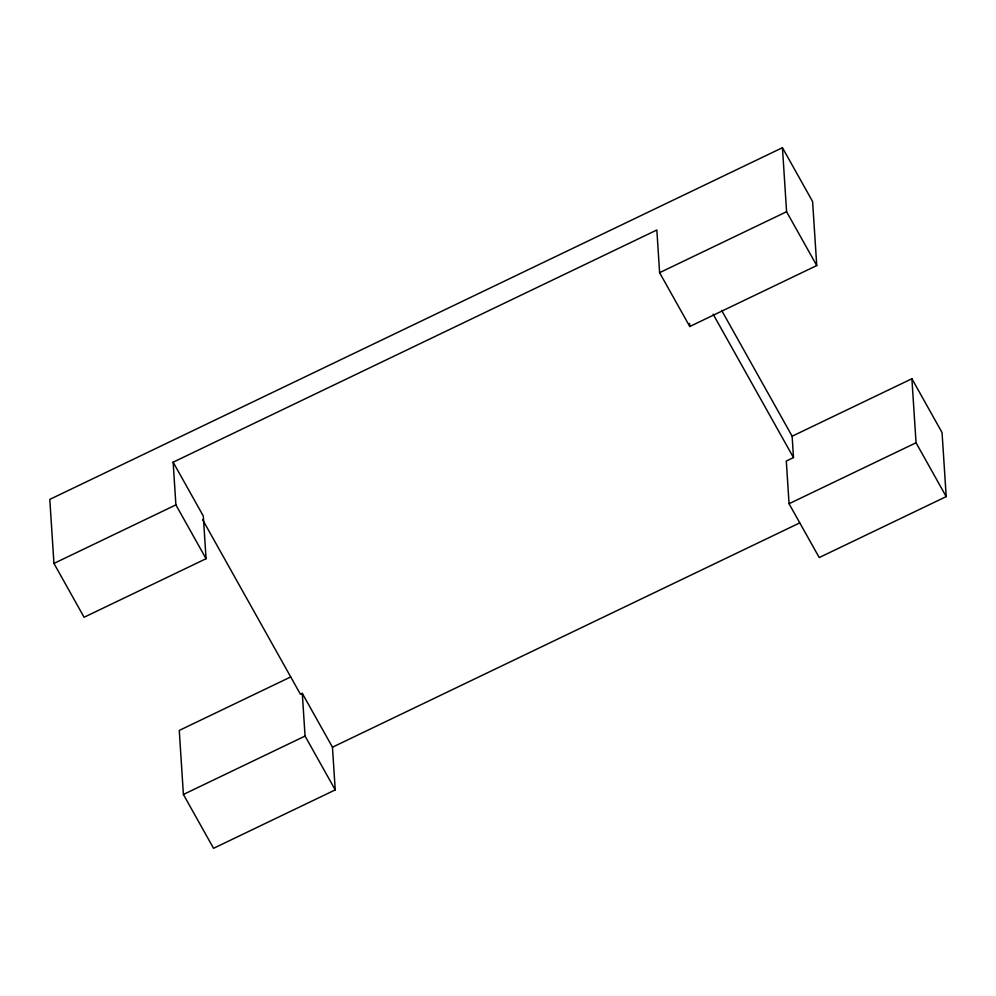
<?xml version="1.0" encoding="UTF-8"?>
<svg xmlns="http://www.w3.org/2000/svg" width="996" height="996" viewBox="0 0 996 996"><rect width="100%" height="100%" fill="white"/><g stroke="black" fill="none" stroke-linecap="round" stroke-linejoin="round"><path stroke-width="1.49" d="M782.445 147.694L49.8 499.394L53.946 563.425L84.1 617.259L206.06 558.706L203.296 516.015L173.142 462.194L656.85 230.001L659.601 272.68L689.767 326.514L816.745 265.559L812.599 201.516L782.445 147.694L786.579 211.725L816.745 265.559M53.946 563.425L175.894 504.885L173.142 462.194M659.601 272.68L786.579 211.725M290.658 676.969L179.255 730.442L183.401 794.472L213.555 848.306L335.229 789.89L332.465 747.199L302.298 693.378L300.431 694.274L202.649 519.75M792.144 436.223L911.9 378.741L942.054 432.563L946.2 496.606L819.222 557.561L789.056 503.727L786.305 461.036L793.476 457.587L792.144 436.223L721.652 310.416M183.401 794.472L305.062 736.069L302.298 693.378M789.056 503.727L916.046 442.772L911.9 378.741M332.465 747.199L799.626 522.95M916.046 442.772L946.2 496.606M713.136 314.188L793.476 457.587M175.894 504.885L206.06 558.706M305.062 736.069L335.229 789.89M689.568 323.463L689.767 326.514"/></g></svg>
